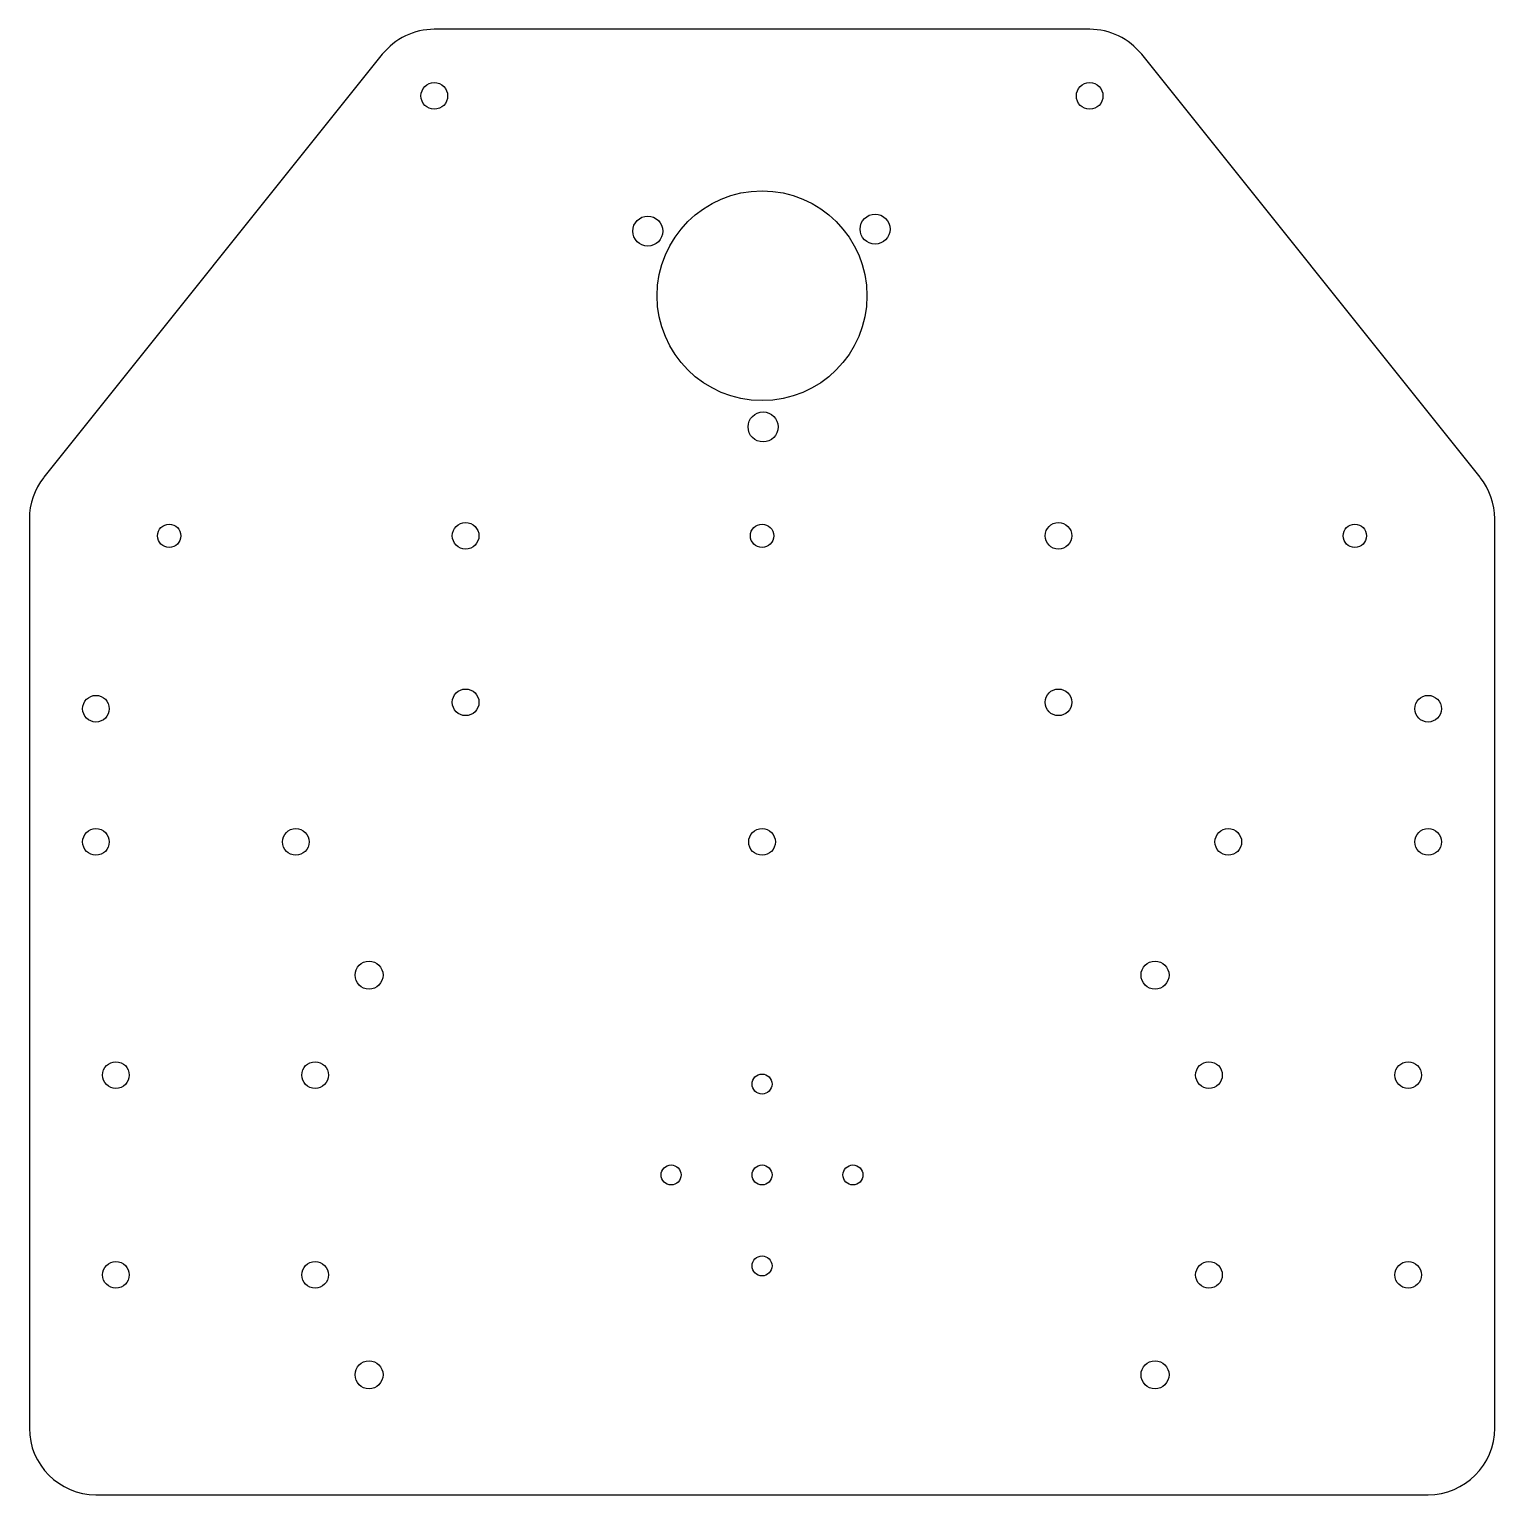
# Model space of a CAD drawing. Header units: millimetres. Extents: x -40 to 180, y -39 to 181.
import ezdxf

# ---------------------------------------------------------------- set-up
doc = ezdxf.new("R2010")
doc.units = ezdxf.units.MM
doc.layers.get('0').update_dxf_attribs({"linetype": 'CONTINUOUS'})

msp = doc.modelspace()

# ---------------------------------------------------------------- linework, layer by layer
for p, q in [((119.04, 180.96), (20.65, 180.96)), ((12.84, 177.21), (-37.96, 113.7)), ((177.65, 113.7), (126.85, 177.21)), ((-40.15, 107.45), (-40.15, -29.04)), ((179.85, -29.04), (179.85, 107.45)), ((-30.15, -39.04), (169.85, -39.04))]:
    msp.add_line(p, q)
for centre, radius in [((20.65, 170.96), 2), ((119.04, 170.96), 2), ((69.85, 140.96), 15.75), ((52.7, 150.66), 2.25), ((86.82, 150.96), 2.25), ((70.01, 121.26), 2.25), ((-19.15, 104.92), 1.75), ((25.35, 104.92), 2), ((69.85, 104.92), 1.75), ((114.35, 104.92), 2), ((158.85, 104.92), 1.75), ((25.35, 79.92), 2), ((114.35, 79.92), 2), ((-30.15, 78.96), 2), ((169.85, 78.96), 2), ((-30.15, 58.96), 2), ((-0.15, 58.96), 2), ((69.85, 58.96), 2), ((139.85, 58.96), 2), ((169.85, 58.96), 2), ((10.85, 38.96), 2.1), ((128.85, 38.96), 2.1), ((-27.15, 23.96), 2), ((2.75, 23.96), 2), ((136.95, 23.96), 2), ((166.85, 23.96), 2), ((69.85, 22.61), 1.5), ((56.2, 8.96), 1.5), ((69.85, 8.96), 1.5), ((83.5, 8.96), 1.5), ((-27.15, -6.04), 2), ((2.75, -6.04), 2), ((69.85, -4.69), 1.5), ((136.95, -6.04), 2), ((166.85, -6.04), 2), ((10.85, -21.04), 2.1), ((128.85, -21.04), 2.1)]:
    msp.add_circle(centre, radius)
for centre, start, end in [((20.65, 170.96), 90, 141.3403), ((119.04, 170.96), 38.6598, 90), ((-30.15, 107.45), 141.3403, 180), ((169.85, 107.45), 0, 38.6598), ((-30.15, -29.04), 180, 270), ((169.85, -29.04), -90, 0)]:
    msp.add_arc(centre, 10, start, end)

doc.saveas('drawing.dxf')
